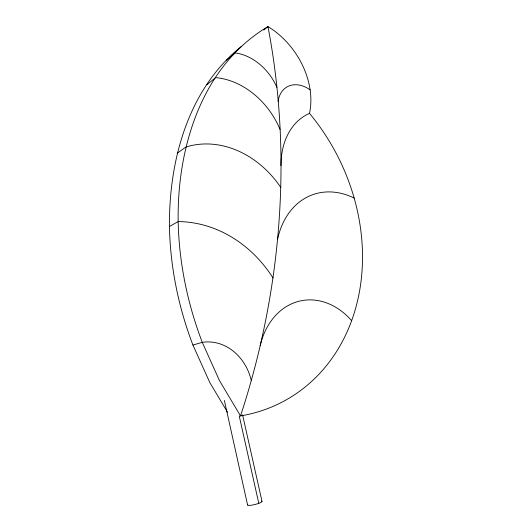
<?xml version="1.0" encoding="UTF-8"?>
<svg xmlns="http://www.w3.org/2000/svg" width="532" height="532" viewBox="0 0 532 532"><rect width="100%" height="100%" fill="white"/><g stroke="black" fill="none" stroke-linecap="round" stroke-linejoin="round"><path stroke-width="0.8" d="M227.53 412.233L209.781 382.521L192.93 345.042A262.934 190.39 70.9 0 1 169.462 226.499C168.824 160.617 188.168 88.791 241.614 46.251M263.772 30.071L267.968 26.6A70.61 52.276 55.7 0 1 309.491 113.369A195.803 164.002 61.3 0 1 240.517 415.918C281.561 291.037 292.7 155.969 267.968 26.6C201.409 66.128 176.957 148.202 178.167 221.578A267.264 191.34 70.9 0 0 202.273 342.349L219.457 380.573L240.517 415.918L239.254 416.077L258.791 503.339M226.532 60.242L235.33 52.954A48.146 36.309 55.6 0 1 276.893 87.328M206.928 84.674L215.62 77.625A72.698 57.21 57 0 1 280.045 129.456M177.203 153.229L185.781 147.098A93.925 77.885 63.4 0 1 280.756 187.41M169.462 226.499L178.167 221.578A125.313 110.058 76.4 0 1 273.042 278.017M192.93 345.042L202.273 342.349A50.267 43.272 83.3 0 1 251.257 380.393M242.572 414.834L261.997 501.35M224.364 400.463L247.593 505.014M260.188 345.607A72.059 56.578 78.8 0 1 351.679 320.696M277.618 239.134A81.828 61.918 70.8 0 1 354.192 198.077M280.976 165.612A75.93 55.574 64.9 0 1 309.491 113.369M278.103 101.413A30.011 21.878 59.6 0 1 310.116 89.841M241.767 415.279A7.335 0.492 -13.6 0 1 240.697 415.645M261.624 501.097A7.435 1.303 -14.1 0 1 255.214 504.436A7.435 1.303 -14.1 0 1 247.746 504.629"/></g></svg>
